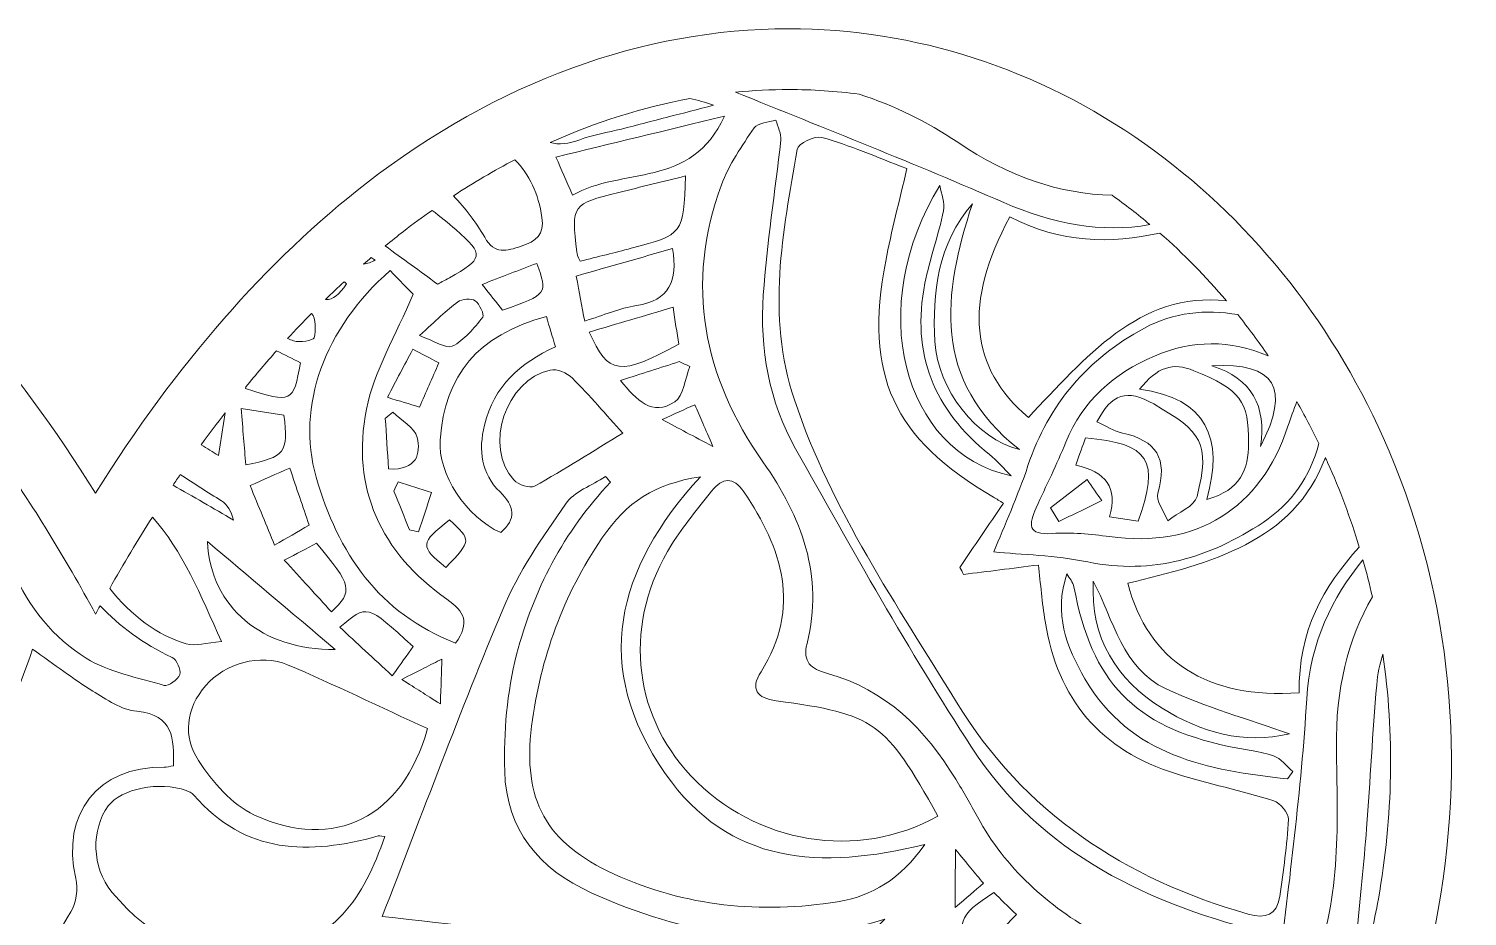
# Model space of a CAD drawing. Extents: x 49 to 10099, y -910 to -90.
# Drawn here: x 6198 to 6671.1, y -383.9 to -91.8 of the extents above; entities that cross this region are included whole.
import ezdxf

# ---------------------------------------------------------------- set-up
doc = ezdxf.new("R2010")
doc.units = 0
doc.header["$MEASUREMENT"] = 0
doc.layers.add('Layer 1', color=7, linetype='Continuous')

msp = doc.modelspace()

# ---------------------------------------------------------------- linework, layer by layer
at = {"layer": 'Layer 1', "lineweight": 0}
for points, knots in [([(6643.48, -226.33), (6625.85, -186.9), (6598.75, -153.49), (6565.11, -129.71), (6530.04, -104.91), (6489.53, -91.8), (6447.95, -91.8), (6400.05, -91.8), (6352.03, -109.39), (6309.06, -142.66), (6276.36, -167.98), (6246.49, -202.19), (6220, -244.61), (6193.52, -202.2), (6163.66, -168), (6130.95, -142.67), (6087.98, -109.4), (6039.95, -91.81), (5992.04, -91.8), (5950.47, -91.8), (5909.96, -104.91), (5874.9, -129.69), (5841.25, -153.47), (5814.15, -186.88), (5796.52, -226.31), (5775.14, -274.13), (5768.87, -327.84), (5778.41, -381.63), (5788.97, -441.15), (5817.77, -497.53), (5864, -549.22), (6017.89, -721.22), (6194.96, -885.08), (6196.74, -886.72), (6196.74, -886.72), (6220.01, -908.2), (6220.01, -908.2), (6220.01, -908.2), (6243.28, -886.71), (6243.28, -886.71), (6245.05, -885.08), (6422.13, -721.22), (6576.01, -549.22), (6622.24, -497.54), (6651.03, -441.16), (6661.59, -381.65), (6671.12, -327.86), (6664.86, -274.15), (6643.48, -226.33)], [0, 0, 0, 0, 1, 1, 1, 2, 2, 2, 3, 3, 3, 4, 4, 4, 5, 5, 5, 6, 6, 6, 7, 7, 7, 8, 8, 8, 9, 9, 9, 10, 10, 10, 11, 11, 11, 12, 12, 12, 13, 13, 13, 14, 14, 14, 15, 15, 15, 16, 16, 16, 16]), ([(6471.17, -113.34), (6482.64, -117.05), (6493.46, -122.35), (6503.54, -129.17), (6520.23, -140.44), (6537.13, -146.19), (6554.36, -146.62), (6558.62, -149.66), (6562.76, -152.89), (6566.78, -156.27), (6550.75, -159.08), (6534.89, -156.05), (6518.68, -148.99), (6489.58, -136.31), (6460.04, -124.63), (6430.48, -112.68), (6436.3, -112.1), (6442.13, -111.8), (6447.95, -111.8), (6455.74, -111.8), (6463.5, -112.32), (6471.17, -113.34)], [0, 0, 0, 0, 1, 1, 1, 2, 2, 2, 3, 3, 3, 4, 4, 4, 5, 5, 5, 6, 6, 6, 7, 7, 7, 7]), ([(6415.48, -114.79), (6418.04, -115.31), (6420.62, -116.02), (6423.22, -116.97), (6413.15, -119.58), (6403.08, -122.21), (6393, -124.8), (6388.41, -125.98), (6383.65, -126.67), (6379.25, -128.33), (6375.62, -129.71), (6372.42, -130.06), (6369.55, -129.25), (6384.62, -122.48), (6400, -117.62), (6415.48, -114.79)], [0, 0, 0, 0, 1, 1, 1, 2, 2, 2, 3, 3, 3, 4, 4, 4, 5, 5, 5, 5]), ([(6376.88, -146.58), (6374.64, -141.44), (6373.28, -138.3), (6371.42, -134.01), (6389.5, -129.63), (6407, -125.38), (6426.8, -120.58), (6416.13, -144.58), (6392.88, -137.23), (6376.88, -146.58)], [0, 0, 0, 0, 1, 1, 1, 2, 2, 2, 3, 3, 3, 3]), ([(6597.36, -399.47), (6580.49, -401.31), (6564.46, -398.37), (6549.68, -389.85), (6533.2, -380.36), (6519.2, -368.23), (6510.08, -351.14), (6507.84, -346.95), (6505.37, -342.87), (6502.91, -338.8), (6492.95, -322.23), (6479.87, -309.3), (6460.72, -303.97), (6455.23, -302.44), (6452.48, -300.25), (6454, -294.07), (6459.48, -271.69), (6452.34, -252.65), (6439.48, -234.32), (6419.96, -206.48), (6413.7, -175.94), (6425.87, -143.19), (6428.36, -136.48), (6432.57, -130.31), (6436.66, -124.36), (6437.81, -122.69), (6441.35, -122.67), (6443.79, -121.9), (6444.35, -124.09), (6445.58, -126.35), (6445.36, -128.46), (6443.54, -145.45), (6440.79, -162.36), (6439.61, -179.39), (6438.39, -197.07), (6441.51, -214.58), (6450.19, -230.02), (6468.82, -263.15), (6487.44, -296.38), (6508.11, -328.25), (6530.95, -363.46), (6566.69, -380.12), (6606.8, -389.89), (6607.77, -397.78), (6602.55, -398.9), (6597.36, -399.47)], [0, 0, 0, 0, 1, 1, 1, 2, 2, 2, 3, 3, 3, 4, 4, 4, 5, 5, 5, 6, 6, 6, 7, 7, 7, 8, 8, 8, 9, 9, 9, 10, 10, 10, 11, 11, 11, 12, 12, 12, 13, 13, 13, 14, 14, 14, 15, 15, 15, 15]), ([(6599.07, -383.12), (6558.52, -371.63), (6525.25, -349.67), (6503.13, -313.38), (6483.58, -281.3), (6462.06, -250.39), (6449.88, -213.97), (6440.45, -185.76), (6446.13, -158.89), (6450.71, -131.52), (6451.01, -129.68), (6456.61, -126.89), (6458.88, -127.54), (6467.96, -130.16), (6476.7, -133.96), (6486.83, -137.81), (6484.35, -148.59), (6481.77, -158.36), (6479.88, -168.27), (6472.68, -205.87), (6482.25, -226.64), (6515.31, -245.91), (6516.37, -246.53), (6517.39, -247.2), (6518.58, -247.95), (6513.71, -255.13), (6508.98, -262.08), (6504.25, -269.04), (6504.66, -269.82), (6505.07, -270.6), (6505.48, -271.37), (6513.38, -270.38), (6521.29, -269.38), (6530.07, -268.28), (6530.8, -274.47), (6531.32, -280.65), (6532.29, -286.76), (6536.36, -312.34), (6550.57, -329.4), (6575.46, -337.01), (6586.04, -340.25), (6596.91, -342.57), (6607.47, -345.88), (6609.59, -346.55), (6612.39, -349.91), (6612.3, -351.91), (6611.9, -360.42), (6610.66, -368.9), (6609.46, -377.35), (6608.57, -383.57), (6604.78, -384.74), (6599.07, -383.12)], [0, 0, 0, 0, 1, 1, 1, 2, 2, 2, 3, 3, 3, 4, 4, 4, 5, 5, 5, 6, 6, 6, 7, 7, 7, 8, 8, 8, 9, 9, 9, 10, 10, 10, 11, 11, 11, 12, 12, 12, 13, 13, 13, 14, 14, 14, 15, 15, 15, 16, 16, 16, 17, 17, 17, 17]), ([(6357.87, -134.93), (6362.78, -139.76), (6365.61, -146.17), (6366.83, -153.89), (6367.73, -159.58), (6364.83, -161.76), (6360, -163.36), (6355.16, -164.96), (6351.31, -166.16), (6347.99, -160.44), (6345.03, -155.36), (6341.59, -150.82), (6337.68, -146.8), (6344.31, -142.44), (6351.05, -138.48), (6357.87, -134.93)], [0, 0, 0, 0, 1, 1, 1, 2, 2, 2, 3, 3, 3, 4, 4, 4, 5, 5, 5, 5]), ([(6392.1, -145.68), (6399.35, -143.86), (6406.6, -142.09), (6414.05, -140.25), (6413.34, -159.45), (6413.35, -159.47), (6396.14, -164.06), (6390.73, -165.5), (6385.28, -166.82), (6379.34, -168.32), (6378.66, -166.52), (6378.31, -165.95), (6378.24, -165.35), (6376.55, -149.58), (6376.56, -149.57), (6392.1, -145.68)], [0, 0, 0, 0, 1, 1, 1, 2, 2, 2, 3, 3, 3, 4, 4, 4, 5, 5, 5, 5]), ([(6498.91, -151.68), (6497.2, -159.72), (6494.38, -167.52), (6492.77, -175.58), (6488.18, -198.64), (6495.73, -217.31), (6513.98, -231.91), (6516.58, -233.99), (6518.78, -236.57), (6521.16, -238.92), (6485.1, -231.2), (6473.12, -182.89), (6497.7, -143.42), (6498.15, -146.19), (6499.45, -149.13), (6498.91, -151.68)], [0, 0, 0, 0, 1, 1, 1, 2, 2, 2, 3, 3, 3, 4, 4, 4, 5, 5, 5, 5]), ([(6523.82, -230.31), (6509.79, -226.75), (6496.96, -210.61), (6496.05, -194.73), (6495.12, -178.66), (6497.04, -162.65), (6508.37, -149.4), (6498.65, -179.21), (6494.87, -207.42), (6523.82, -230.31)], [0, 0, 0, 0, 1, 1, 1, 2, 2, 2, 3, 3, 3, 3]), ([(6330.67, -151.56), (6333.34, -153.59), (6335.95, -155.69), (6338.48, -157.87), (6348.11, -166.15), (6347.36, -167.69), (6336.39, -173.73), (6334.73, -174.64), (6333.07, -175.53), (6332.51, -175.83), (6326.67, -171.58), (6320.94, -167.41), (6315.28, -163.28), (6317.28, -161.65), (6319.29, -160.04), (6321.31, -158.47), (6324.4, -156.07), (6327.53, -153.78), (6330.67, -151.56)], [0, 0, 0, 0, 1, 1, 1, 2, 2, 2, 3, 3, 3, 4, 4, 4, 5, 5, 5, 6, 6, 6, 6]), ([(6591.9, -181.33), (6563.23, -178.13), (6545.42, -200.29), (6526.78, -219.68), (6507.52, -203.41), (6505.4, -181.98), (6520.68, -153.73), (6537.48, -162.33), (6553.77, -162.68), (6570.05, -159.04), (6577.84, -165.87), (6585.13, -173.33), (6591.9, -181.33)], [0, 0, 0, 0, 1, 1, 1, 2, 2, 2, 3, 3, 3, 4, 4, 4, 4]), ([(6409.77, -164.15), (6411.58, -174.81), (6408.76, -181.2), (6397.9, -182.89), (6392.37, -183.74), (6387.08, -186.08), (6380.88, -188), (6379.94, -182.98), (6379.14, -178.71), (6378.1, -173.2), (6389.21, -170.02), (6399.41, -167.11), (6409.77, -164.15)], [0, 0, 0, 0, 1, 1, 1, 2, 2, 2, 3, 3, 3, 4, 4, 4, 4]), ([(6310.69, -167.12), (6311.12, -167.39), (6311.56, -167.65), (6312.01, -167.89), (6310.7, -168.62), (6309.44, -169.1), (6308.18, -169.3), (6309.02, -168.57), (6309.85, -167.84), (6310.69, -167.12)], [0, 0, 0, 0, 1, 1, 1, 2, 2, 2, 3, 3, 3, 3]), ([(6353.84, -184.43), (6351.72, -181.75), (6349.8, -179.33), (6347.12, -175.95), (6353.57, -173.46), (6359.33, -171.24), (6365.1, -169.01), (6368.81, -179.09), (6368.81, -179.09), (6353.84, -184.43)], [0, 0, 0, 0, 1, 1, 1, 2, 2, 2, 3, 3, 3, 3]), ([(6309.1, -216.98), (6303.91, -242.99), (6313.92, -264.29), (6335.5, -279.48), (6341.43, -283.66), (6343.24, -287.08), (6338.4, -293.99), (6313.19, -284.12), (6299.68, -264.39), (6292.57, -239.33), (6285.94, -216), (6295.19, -190.35), (6316.89, -171.38), (6319.89, -174.49), (6322.91, -177.62), (6324.41, -179.18), (6318.77, -192.68), (6311.62, -204.36), (6309.1, -216.98)], [0, 0, 0, 0, 1, 1, 1, 2, 2, 2, 3, 3, 3, 4, 4, 4, 5, 5, 5, 6, 6, 6, 6]), ([(6302.58, -175.77), (6299.93, -179.28), (6298.23, -181.11), (6295.68, -180.87), (6297.7, -178.89), (6299.75, -176.95), (6301.8, -175.04), (6302.06, -175.29), (6302.31, -175.52), (6302.58, -175.77)], [0, 0, 0, 0, 1, 1, 1, 2, 2, 2, 3, 3, 3, 3]), ([(6347.35, -186.71), (6344.49, -190.35), (6341.31, -194.23), (6337.34, -196.3), (6335.41, -197.3), (6331.51, -194.53), (6326.51, -192.77), (6332.03, -187.84), (6335.36, -184.44), (6339.16, -181.68), (6340.52, -180.69), (6343.56, -180.42), (6344.81, -181.3), (6346.31, -182.33), (6347.96, -185.94), (6347.35, -186.71)], [0, 0, 0, 0, 1, 1, 1, 2, 2, 2, 3, 3, 3, 4, 4, 4, 5, 5, 5, 5]), ([(6409.93, -183.45), (6410.61, -187.91), (6411.21, -191.81), (6411.78, -195.56), (6392.73, -206.23), (6388.39, -205.74), (6382.39, -191.62), (6391.73, -188.85), (6400.38, -186.29), (6409.93, -183.45)], [0, 0, 0, 0, 1, 1, 1, 2, 2, 2, 3, 3, 3, 3]), ([(6568.25, -199.51), (6554.89, -205.25), (6544.72, -214.11), (6539.1, -227.87), (6536.13, -235.16), (6532.63, -242.23), (6529.37, -249.41), (6526.9, -254.85), (6526.39, -258.52), (6534.64, -257.9), (6540.88, -257.44), (6547.29, -258.08), (6553.52, -258.94), (6582.05, -262.89), (6603.29, -249.81), (6612.17, -222.56), (6613.06, -219.83), (6614.09, -217.14), (6615.07, -214.48), (6617.64, -218.99), (6620.07, -223.61), (6622.35, -228.32), (6619.4, -239.2), (6613.45, -247.99), (6603.96, -254.27), (6586.46, -265.85), (6567.71, -271.63), (6546.32, -267.26), (6535.62, -265.07), (6524.52, -264.88), (6515.45, -263.97), (6518.9, -255.31), (6523.3, -245.61), (6526.66, -235.57), (6533.46, -215.31), (6546.31, -200.36), (6564.94, -190.33), (6574.67, -185.1), (6584.98, -184.08), (6595.65, -185.87), (6599.15, -190.25), (6602.49, -194.79), (6605.67, -199.46), (6593.17, -194.12), (6580.71, -194.17), (6568.25, -199.51)], [0, 0, 0, 0, 1, 1, 1, 2, 2, 2, 3, 3, 3, 4, 4, 4, 5, 5, 5, 6, 6, 6, 7, 7, 7, 8, 8, 8, 9, 9, 9, 10, 10, 10, 11, 11, 11, 12, 12, 12, 13, 13, 13, 14, 14, 14, 15, 15, 15, 15]), ([(6291.06, -185.47), (6292.5, -187.2), (6292.49, -190.96), (6291.89, -193.48), (6291.68, -194.36), (6287.19, -195.15), (6285.12, -194.49), (6284.47, -194.29), (6283.82, -194.03), (6283.18, -193.76), (6285.78, -190.93), (6288.41, -188.17), (6291.06, -185.47)], [0, 0, 0, 0, 1, 1, 1, 2, 2, 2, 3, 3, 3, 4, 4, 4, 4]), ([(6368.26, -186.44), (6369.3, -189.94), (6370.17, -192.89), (6371.24, -196.5), (6359.68, -201.77), (6350.98, -209.42), (6347.91, -222.22), (6345.91, -230.56), (6346.79, -238.12), (6353.02, -244.21), (6357.82, -248.9), (6358.55, -253.04), (6353.24, -257.59), (6341.92, -252.65), (6332.5, -238.22), (6333.34, -227.14), (6334.98, -205.45), (6345.46, -192.93), (6368.26, -186.44)], [0, 0, 0, 0, 1, 1, 1, 2, 2, 2, 3, 3, 3, 4, 4, 4, 5, 5, 5, 6, 6, 6, 6]), ([(6279.55, -197.78), (6282.18, -199.09), (6284.73, -200.36), (6287.41, -201.69), (6285.01, -214.92), (6284.73, -215.03), (6269.34, -210.23), (6269.34, -210.23), (6269.44, -209.64), (6269.44, -209.64), (6272.77, -205.57), (6276.14, -201.61), (6279.55, -197.78)], [0, 0, 0, 0, 1, 1, 1, 2, 2, 2, 3, 3, 3, 4, 4, 4, 4]), ([(6332.92, -201.77), (6330.69, -206.84), (6328.73, -211.32), (6326.53, -216.32), (6323.05, -215.25), (6320.17, -214.37), (6315.98, -213.07), (6318.97, -207.41), (6321.44, -202.75), (6324.32, -197.29), (6327.2, -198.79), (6329.75, -200.12), (6332.92, -201.77)], [0, 0, 0, 0, 1, 1, 1, 2, 2, 2, 3, 3, 3, 4, 4, 4, 4]), ([(6411.97, -201.35), (6413.13, -201.88), (6414.29, -202.41), (6415.45, -202.93), (6413.88, -206.93), (6413.44, -212.65), (6410.51, -214.58), (6403.08, -219.47), (6397.97, -214.05), (6392.67, -207.54), (6399.64, -205.3), (6405.81, -203.33), (6411.97, -201.35)], [0, 0, 0, 0, 1, 1, 1, 2, 2, 2, 3, 3, 3, 4, 4, 4, 4]), ([(6563.38, -210.46), (6569.1, -203.12), (6574.34, -201.45), (6581.24, -204.33), (6596.61, -210.73), (6599.28, -214.2), (6599.21, -228.22), (6599.18, -236.81), (6596.7, -243.59), (6585.45, -246.68), (6591.23, -226.62), (6585.36, -213.33), (6563.38, -210.46)], [0, 0, 0, 0, 1, 1, 1, 2, 2, 2, 3, 3, 3, 4, 4, 4, 4]), ([(6587.13, -202.72), (6608.1, -201.61), (6613.1, -209.97), (6603.14, -229.27), (6605.13, -216.04), (6600.32, -206.88), (6587.13, -202.72)], [0, 0, 0, 0, 1, 1, 1, 2, 2, 2, 2]), ([(6376.81, -206.77), (6382.59, -212.52), (6387.87, -218.77), (6393.39, -224.88), (6383.72, -230.78), (6374.21, -236.87), (6364.36, -242.33), (6362.86, -243.16), (6358.98, -241.85), (6357.55, -240.29), (6347.59, -229.43), (6354.89, -207.31), (6369.53, -204.11), (6371.7, -203.63), (6375.1, -205.08), (6376.81, -206.77)], [0, 0, 0, 0, 1, 1, 1, 2, 2, 2, 3, 3, 3, 4, 4, 4, 5, 5, 5, 5]), ([(6557.7, -224.84), (6555.01, -224.26), (6552.56, -222.64), (6549.36, -221.21), (6554.06, -211.83), (6559.26, -210.23), (6568.02, -215.28), (6583.89, -224.43), (6586.61, -228.11), (6582.29, -245.69), (6581.49, -248.96), (6575.96, -251.06), (6572.61, -253.7), (6571.42, -250.63), (6568.58, -247.06), (6569.33, -244.58), (6572.78, -233.28), (6568.85, -227.26), (6557.7, -224.84)], [0, 0, 0, 0, 1, 1, 1, 2, 2, 2, 3, 3, 3, 4, 4, 4, 5, 5, 5, 6, 6, 6, 6]), ([(6269.42, -235.34), (6268.93, -229.46), (6268.46, -223.69), (6267.88, -216.72), (6267.88, -216.72), (6281.98, -218.94), (6281.98, -218.94), (6283.42, -231.29), (6282.41, -232.67), (6269.42, -235.34)], [0, 0, 0, 0, 1, 1, 1, 2, 2, 2, 3, 3, 3, 3]), ([(6406.31, -220.41), (6410.57, -218.48), (6413.52, -217.15), (6417.09, -215.53), (6418.85, -219.61), (6420.39, -223.16), (6423.04, -229.28), (6416.3, -225.71), (6412.04, -223.45), (6406.31, -220.41)], [0, 0, 0, 0, 1, 1, 1, 2, 2, 2, 3, 3, 3, 3]), ([(6254.78, -228.68), (6257.37, -225.11), (6259.98, -221.62), (6262.62, -218.21), (6262.62, -218.21), (6260.43, -232.19), (6260.43, -232.19), (6258.55, -231.01), (6256.67, -229.84), (6254.78, -228.68)], [0, 0, 0, 0, 1, 1, 1, 2, 2, 2, 3, 3, 3, 3]), ([(6316.39, -236.65), (6316, -230.8), (6315.64, -225.4), (6315.29, -220.01), (6316.11, -219.34), (6316.94, -218.67), (6317.76, -218.01), (6320.55, -220.73), (6324.97, -223.05), (6325.75, -226.26), (6327.04, -231.52), (6325.76, -237.2), (6316.39, -236.65)], [0, 0, 0, 0, 1, 1, 1, 2, 2, 2, 3, 3, 3, 4, 4, 4, 4]), ([(6542.37, -235.43), (6543.75, -231.6), (6544.68, -228.99), (6545.58, -226.47), (6566.52, -228.14), (6570.22, -233.96), (6562.85, -253.88), (6562.85, -253.88), (6553.42, -252.4), (6553.42, -252.4), (6556.34, -242.86), (6552.29, -237.57), (6542.37, -235.43)], [0, 0, 0, 0, 1, 1, 1, 2, 2, 2, 3, 3, 3, 4, 4, 4, 4]), ([(6221.51, -281.67), (6227.84, -288.42), (6235.63, -294.13), (6245.15, -298.66), (6246.67, -299.39), (6248.2, -302.77), (6247.72, -304.29), (6247.2, -305.94), (6243.94, -308.26), (6242.57, -307.87), (6233.85, -305.35), (6224.46, -303.56), (6216.9, -298.92), (6195.64, -285.88), (6183.87, -257.87), (6188.06, -232.64), (6199.25, -248.46), (6209.91, -265.73), (6220.01, -284.43), (6220.5, -283.5), (6221.01, -282.59), (6221.51, -281.67)], [0, 0, 0, 0, 1, 1, 1, 2, 2, 2, 3, 3, 3, 4, 4, 4, 5, 5, 5, 6, 6, 6, 7, 7, 7, 7]), ([(6278.91, -261.75), (6276.18, -255.13), (6273.69, -249.08), (6270.83, -242.16), (6275.34, -240.15), (6279.37, -238.35), (6283.87, -236.35), (6286.22, -243.3), (6288.13, -248.91), (6290.25, -255.16), (6286.43, -257.38), (6282.95, -259.4), (6278.91, -261.75)], [0, 0, 0, 0, 1, 1, 1, 2, 2, 2, 3, 3, 3, 4, 4, 4, 4]), ([(6625.22, -234.49), (6629.28, -243.56), (6632.73, -252.87), (6635.6, -262.36), (6623.88, -275.26), (6615.46, -290.03), (6615.88, -310.31), (6585.73, -312.58), (6566.06, -299.73), (6559.47, -274.28), (6586.53, -267.64), (6613.97, -261), (6624.48, -232.89), (6624.72, -233.43), (6624.98, -233.95), (6625.22, -234.49)], [0, 0, 0, 0, 1, 1, 1, 2, 2, 2, 3, 3, 3, 4, 4, 4, 5, 5, 5, 5]), ([(6261.45, -247.16), (6263.33, -248.29), (6264.55, -250.52), (6265.34, -253.49), (6258.75, -249.59), (6252.14, -245.77), (6245.48, -242.04), (6246.28, -240.85), (6247.08, -239.67), (6247.88, -238.5), (6252.36, -241.47), (6256.87, -244.38), (6261.45, -247.16)], [0, 0, 0, 0, 1, 1, 1, 2, 2, 2, 3, 3, 3, 4, 4, 4, 4]), ([(6443.73, -399.01), (6423.25, -397.2), (6402.88, -394.14), (6382.44, -391.73), (6360.06, -389.1), (6337.66, -386.6), (6314.29, -383.93), (6327.36, -350.21), (6339.97, -316.3), (6353.91, -282.94), (6359.05, -270.62), (6366.88, -259.27), (6374.54, -248.21), (6377.39, -244.11), (6383.26, -242.11), (6387.75, -239.15), (6388.28, -239.78), (6388.81, -240.41), (6389.33, -241.05), (6374.02, -257.28), (6363.95, -276.57), (6358.49, -297.73), (6355.3, -310.07), (6354.22, -323.34), (6354.56, -336.13), (6355.07, -355.26), (6365.63, -368.29), (6383.21, -376.21), (6413.51, -389.85), (6444.45, -395.76), (6479.61, -384.86), (6468.21, -396.23), (6456.53, -400.15), (6443.73, -399.01)], [0, 0, 0, 0, 1, 1, 1, 2, 2, 2, 3, 3, 3, 4, 4, 4, 5, 5, 5, 6, 6, 6, 7, 7, 7, 8, 8, 8, 9, 9, 9, 10, 10, 10, 11, 11, 11, 11]), ([(6319.51, -240.95), (6323.17, -242.11), (6326.83, -243.26), (6330.49, -244.42), (6329.08, -248.73), (6327.67, -253.05), (6326.27, -257.36), (6325.27, -257.15), (6324.27, -256.94), (6323.27, -256.73), (6321.55, -252.46), (6319.84, -248.19), (6318.12, -243.92), (6318.58, -242.93), (6319.05, -241.94), (6319.51, -240.95)], [0, 0, 0, 0, 1, 1, 1, 2, 2, 2, 3, 3, 3, 4, 4, 4, 5, 5, 5, 5]), ([(6418.91, -239.21), (6391.12, -269.67), (6383.01, -301.93), (6407.38, -336.88), (6428.4, -367.03), (6458.36, -368.65), (6492.71, -360.24), (6484.77, -371.61), (6475.43, -377.27), (6464.07, -379.08), (6438.76, -383.1), (6414.05, -380.67), (6390.56, -370), (6368.14, -359.8), (6360.35, -345.51), (6363.43, -321.26), (6366.27, -298.86), (6373.8, -278.17), (6386.55, -259.49), (6394.8, -247.4), (6403.79, -241.67), (6418.91, -239.21)], [0, 0, 0, 0, 1, 1, 1, 2, 2, 2, 3, 3, 3, 4, 4, 4, 5, 5, 5, 6, 6, 6, 7, 7, 7, 7]), ([(6443.9, -312.94), (6476.45, -317.42), (6479.55, -319.65), (6497.03, -350.87), (6470.52, -365.71), (6437.14, -360.14), (6415.82, -337.65), (6396.22, -316.97), (6393.6, -286.7), (6409.56, -261.4), (6413.42, -255.26), (6418.13, -249.64), (6422.63, -243.93), (6426.15, -239.46), (6429.78, -239.1), (6433.23, -244.21), (6445.87, -262.92), (6452.15, -282.17), (6438.86, -303.38), (6435.22, -309.18), (6437.51, -312.06), (6443.9, -312.94)], [0, 0, 0, 0, 1, 1, 1, 2, 2, 2, 3, 3, 3, 4, 4, 4, 5, 5, 5, 6, 6, 6, 7, 7, 7, 7]), ([(6550.93, -247.07), (6546.23, -249.37), (6541.53, -251.68), (6536.84, -253.98), (6536.84, -253.98), (6534.03, -249.46), (6534.03, -249.46), (6534.03, -249.46), (6546.12, -240.18), (6546.12, -240.18), (6547.72, -242.48), (6549.32, -244.77), (6550.93, -247.07)], [0, 0, 0, 0, 1, 1, 1, 2, 2, 2, 3, 3, 3, 4, 4, 4, 4]), ([(6238.68, -252.49), (6248.59, -263.41), (6254.62, -278.27), (6261.38, -293.44), (6256.37, -293.84), (6252.82, -295.04), (6249.86, -294.2), (6240.49, -291.54), (6231.61, -284.73), (6224.66, -276), (6229.22, -267.88), (6233.9, -260.04), (6238.68, -252.49)], [0, 0, 0, 0, 1, 1, 1, 2, 2, 2, 3, 3, 3, 4, 4, 4, 4]), ([(6336.41, -253.43), (6343.71, -260.19), (6343.71, -260.19), (6335.21, -269.05), (6326.6, -262.16), (6326.69, -261.08), (6336.41, -253.43)], [0, 0, 0, 0, 1, 1, 1, 2, 2, 2, 2]), ([(6298.85, -296.07), (6274.77, -296.33), (6257.94, -282.32), (6256.79, -260.56), (6270.2, -271.88), (6283.6, -283.2), (6298.85, -296.07)], [0, 0, 0, 0, 1, 1, 1, 2, 2, 2, 2]), ([(6297.58, -283.68), (6292.6, -278.21), (6287.62, -272.74), (6282.09, -266.66), (6286.29, -264.46), (6289.55, -262.75), (6292.64, -261.13), (6304.31, -274.84), (6304.81, -276.95), (6297.58, -283.68)], [0, 0, 0, 0, 1, 1, 1, 2, 2, 2, 3, 3, 3, 3]), ([(6612.16, -426.18), (6610.1, -426.94), (6608.08, -427.81), (6605.99, -428.47), (6605.53, -428.61), (6604.86, -428.09), (6603.7, -427.66), (6605.52, -419.23), (6608.07, -410.79), (6609.07, -402.17), (6612.55, -372.27), (6616.53, -342.37), (6618.35, -312.35), (6619.48, -293.58), (6626.66, -279.06), (6636.84, -266.59), (6637.97, -270.6), (6639, -274.64), (6639.92, -278.71), (6631.81, -292.84), (6627.82, -309.32), (6628.1, -328.32), (6628.46, -352.63), (6629.74, -377.17), (6620.71, -400.59), (6620.16, -402.01), (6620.24, -403.72), (6620.28, -405.29), (6620.31, -406.16), (6620.87, -407.01), (6621.57, -408.87), (6624.21, -407.91), (6626.99, -407.41), (6629.18, -406.01), (6631.63, -404.44), (6634.12, -403.01), (6636.64, -401.67), (6635.1, -407.44), (6633.37, -413.17), (6631.44, -418.87), (6625.03, -421.36), (6618.61, -423.82), (6612.16, -426.18)], [0, 0, 0, 0, 1, 1, 1, 2, 2, 2, 3, 3, 3, 4, 4, 4, 5, 5, 5, 6, 6, 6, 7, 7, 7, 8, 8, 8, 9, 9, 9, 10, 10, 10, 11, 11, 11, 12, 12, 12, 13, 13, 13, 14, 14, 14, 14]), ([(6612.01, -338.68), (6585.89, -335.78), (6560.33, -331.31), (6545.41, -305.73), (6539.38, -295.37), (6535.01, -284.11), (6539.48, -271.16), (6540.27, -272.59), (6541.5, -273.93), (6541.78, -275.45), (6547.61, -306.88), (6561.51, -321.32), (6592.57, -327.96), (6597.53, -329.02), (6602.66, -329.53), (6607.44, -331.1), (6609.87, -331.89), (6611.71, -334.49), (6613.81, -336.27), (6613.21, -337.07), (6612.61, -337.87), (6612.01, -338.68)], [0, 0, 0, 0, 1, 1, 1, 2, 2, 2, 3, 3, 3, 4, 4, 4, 5, 5, 5, 6, 6, 6, 7, 7, 7, 7]), ([(6548.14, -273.54), (6554.82, -286.35), (6557.64, -302.31), (6572.1, -309.03), (6585.09, -315.07), (6599.07, -318.98), (6612.62, -323.82), (6597.67, -327.47), (6583.59, -323.36), (6570.81, -315.4), (6555.7, -305.99), (6547.13, -292.28), (6548.14, -273.54)], [0, 0, 0, 0, 1, 1, 1, 2, 2, 2, 3, 3, 3, 4, 4, 4, 4]), ([(6317.58, -304.74), (6311.28, -298.9), (6305.87, -293.88), (6300.37, -288.78), (6309.25, -281.1), (6309.25, -281.1), (6324.42, -295.13), (6322.46, -297.89), (6320.41, -300.77), (6317.58, -304.74)], [0, 0, 0, 0, 1, 1, 1, 2, 2, 2, 3, 3, 3, 3]), ([(6245.61, -334.38), (6244.39, -334.55), (6243.47, -334.79), (6242.56, -334.78), (6220.67, -334.6), (6208.63, -350.04), (6213.49, -371.46), (6214.26, -374.86), (6213.7, -379.49), (6211.9, -382.4), (6198.62, -403.92), (6194.29, -426.29), (6207.71, -448.85), (6221.18, -471.47), (6243.16, -477.87), (6268.25, -476.52), (6271.33, -476.36), (6275.32, -476.97), (6277.51, -478.83), (6297.22, -495.58), (6313.69, -492.79), (6327.58, -468.84), (6331.5, -471.91), (6335.31, -474.88), (6337.07, -476.26), (6337.21, -494.03), (6337.34, -509.93), (6337.49, -527.46), (6297.81, -525.42), (6259.72, -517.23), (6226.62, -492.59), (6200.27, -472.98), (6182.81, -447.75), (6179.08, -414.59), (6177.49, -400.48), (6177.72, -386.13), (6177.49, -371.89), (6177.06, -344.64), (6190.71, -321.58), (6199.32, -295.99), (6206.65, -301.15), (6212.65, -305.79), (6219.06, -309.75), (6223.6, -312.55), (6228.55, -315.95), (6233.57, -316.42), (6245.82, -317.57), (6245.75, -325.51), (6245.61, -334.38)], [0, 0, 0, 0, 1, 1, 1, 2, 2, 2, 3, 3, 3, 4, 4, 4, 5, 5, 5, 6, 6, 6, 7, 7, 7, 8, 8, 8, 9, 9, 9, 10, 10, 10, 11, 11, 11, 12, 12, 12, 13, 13, 13, 14, 14, 14, 15, 15, 15, 16, 16, 16, 16]), ([(6283.17, -301.09), (6298.52, -307.66), (6313.57, -314.94), (6329.17, -322.12), (6321.1, -351.27), (6298.61, -362.73), (6272.25, -350.54), (6264.86, -347.12), (6258.48, -339.66), (6253.85, -332.6), (6248.7, -324.73), (6249.68, -315.52), (6256.25, -307.92), (6262.5, -300.67), (6274.34, -297.3), (6283.17, -301.09)], [0, 0, 0, 0, 1, 1, 1, 2, 2, 2, 3, 3, 3, 4, 4, 4, 5, 5, 5, 5]), ([(6634.68, -391.19), (6635.92, -377.84), (6637.13, -366.43), (6638.01, -354.99), (6639.23, -339.23), (6640.01, -323.43), (6641.34, -307.68), (6641.64, -304.13), (6642.35, -300.8), (6643.41, -297.62), (6647.18, -323.84), (6646.71, -350.98), (6641.89, -378.16), (6641.2, -382.04), (6640.42, -385.9), (6639.57, -389.76), (6637.94, -390.23), (6636.32, -390.71), (6634.68, -391.19)], [0, 0, 0, 0, 1, 1, 1, 2, 2, 2, 3, 3, 3, 4, 4, 4, 5, 5, 5, 6, 6, 6, 6]), ([(6333.94, -299.24), (6333.79, -303.46), (6333.64, -307.68), (6333.42, -314.01), (6328.24, -310.71), (6325.76, -309.14), (6320.68, -305.91), (6326.32, -303.08), (6330.13, -301.16), (6333.94, -299.24)], [0, 0, 0, 0, 1, 1, 1, 2, 2, 2, 3, 3, 3, 3]), ([(6252.26, -343.9), (6269.12, -363.56), (6290.28, -363.77), (6312.93, -357.44), (6313.21, -357.36), (6313.56, -357.47), (6315.1, -357.6), (6308.25, -377.77), (6298.38, -392.77), (6275.36, -396.1), (6254.09, -399.18), (6238.31, -391.52), (6225.37, -375.89), (6218.67, -367.8), (6218.51, -355.14), (6224.19, -347.57), (6228.48, -341.86), (6241.05, -339.35), (6249.85, -342.5), (6250.72, -342.8), (6251.68, -343.23), (6252.26, -343.9)], [0, 0, 0, 0, 1, 1, 1, 2, 2, 2, 3, 3, 3, 4, 4, 4, 5, 5, 5, 6, 6, 6, 7, 7, 7, 7]), ([(6502.74, -380.99), (6502.75, -374.23), (6502.77, -369.48), (6502.79, -361.86), (6506.91, -366.85), (6509.2, -369.62), (6512, -373), (6509.06, -375.54), (6506.62, -377.64), (6502.74, -380.99)], [0, 0, 0, 0, 1, 1, 1, 2, 2, 2, 3, 3, 3, 3]), ([(6515.48, -376.09), (6517.66, -378.23), (6519.9, -380.42), (6522.86, -383.32), (6517.92, -388.35), (6513.21, -393.14), (6508.3, -398.15), (6502.61, -386.44), (6503.66, -383.42), (6515.48, -376.09)], [0, 0, 0, 0, 1, 1, 1, 2, 2, 2, 3, 3, 3, 3])]:
    msp.add_open_spline(points, degree=3, knots=knots, dxfattribs=at)

doc.saveas('drawing.dxf')
